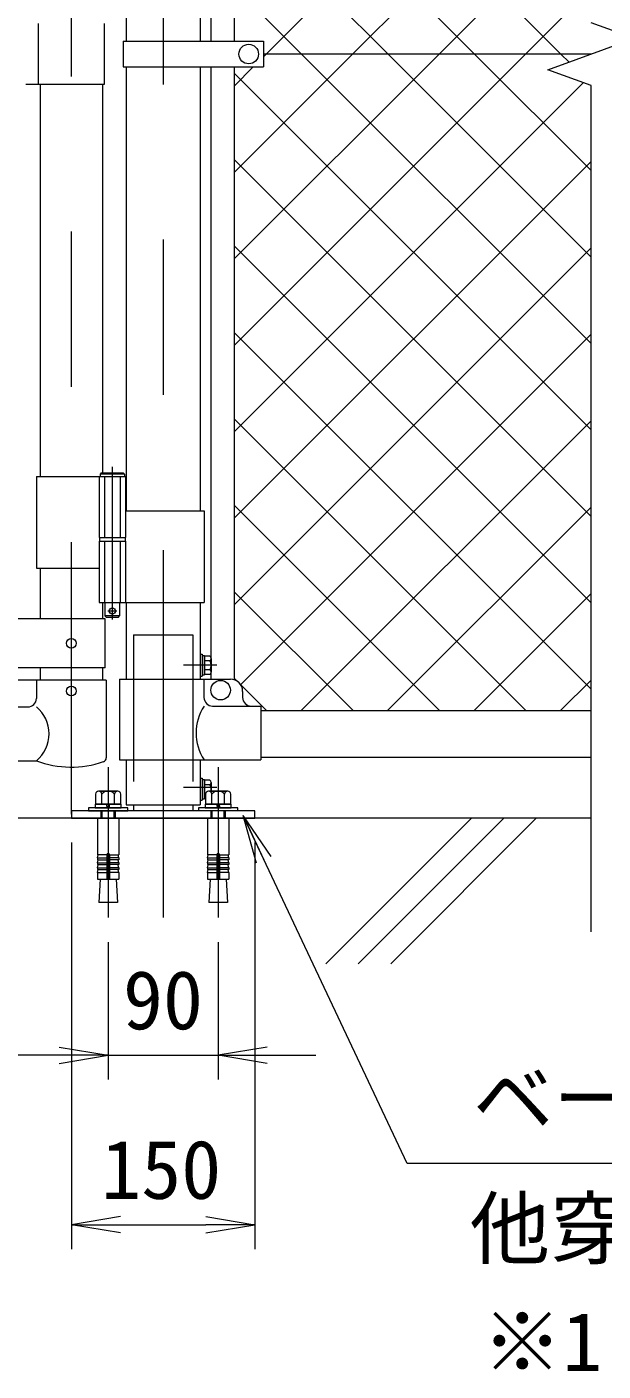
# Model space of a CAD drawing. Units: millimetres, scale not verified. Extents: x -4200 to 4200, y -2970 to 2970.
# Drawn here: x -1695 to -1224, y -491 to 609 of the extents above; entities that cross this region are included whole.
import ezdxf
from ezdxf.enums import TextEntityAlignment as Align

# ---------------------------------------------------------------- set-up
doc = ezdxf.new("R2010")
doc.units = ezdxf.units.MM
doc.header["$LTSCALE"] = 20
doc.linetypes.add('DASHED', pattern=[7.5, 6, -1.5])
doc.linetypes.add('USER1', pattern=[50.8, 31.75, -6.35, 6.35, -6.35])
for name, color, linetype, lineweight in [('0-1_D-BMK', 2, 'USER1', 13), ('0-2_D-STR1', 1, 'Continuous', 18), ('0-3_D-STR3', 3, 'Continuous', 13), ('0-4_D-STR-DIM', 7, 'Continuous', 9), ('0-5_0', 3, 'Continuous', 18), ('0-6_D-STR-TXT', 7, 'Continuous', 9), ('0-7_D-STR2', 7, 'Continuous', 9), ('0-9_D-BGD', 7, 'Continuous', 9)]:
    doc.layers.add(name, color=color, linetype=linetype, lineweight=lineweight)
doc.styles.add('ＭＳ ゴシック', font='')
doc.styles.get('ＭＳ ゴシック').set_extended_font_data('MS Gothic')

# ---------------------------------------------------------------- blocks, each defined once
blk = doc.blocks.new('_Open')
at = {"layer": '0-5_0', "color": 7, "lineweight": 9}
blk.add_line((-20, 3.33), (0, 0), dxfattribs=at)
blk.add_lwpolyline([(-20, -3.33), (0, 0), (-20, 0)], dxfattribs=at)

msp = doc.modelspace()

# ---------------------------------------------------------------- linework, layer by layer
at = {"layer": '0-1_D-BMK'}
for p, q in [((-1658.88, 1203.33), (-1658.88, -35.07)), ((-1583.73, 1196.83), (-1583.73, -119.81)), ((-1625.32, 249.01), (-1625.32, 124.13)), ((-1628.94, 131.09), (-1621.69, 131.09)), ((-1539.75, 86.59), (-1567.2, 86.59)), ((-1628.73, 3.19), (-1628.73, -119.81)), ((-1538.73, 3.19), (-1538.73, -119.81)), ((-1539.75, -13.41), (-1567.2, -13.41))]:
    msp.add_line(p, q, dxfattribs=at)
at = {"layer": '0-2_D-STR1'}
for p, q in [((-1613.98, 904.09), (-1613.98, 597.09)), ((-1553.48, 904.09), (-1553.48, 597.09)), ((-1613.98, 576.09), (-1613.98, 213.09)), ((-1553.48, 576.09), (-1553.48, 213.09)), ((-1684.28, 561.59), (-1684.28, 241.09)), ((-1633.48, 561.59), (-1633.48, 244.09)), ((-1684.28, 166.09), (-1684.28, 124.64)), ((-1633.48, 138.09), (-1633.48, 124.64)), ((-1613.98, 138.09), (-1613.98, 75.29)), ((-1553.48, 138.09), (-1553.48, 75.29)), ((-1684.28, 84.64), (-1684.28, 74.59)), ((-1633.48, 84.64), (-1633.48, 74.59)), ((-1503.73, 49.59), (-1233.73, 49.59)), ((-1503.73, 11.59), (-1233.73, 11.59)), ((-1613.98, 9.29), (-1613.98, -27.41)), ((-1553.48, 9.29), (-1553.48, -27.41)), ((-1613.98, -27.41), (-1553.48, -27.41))]:
    msp.add_line(p, q, dxfattribs=at)
at = {"layer": '0-3_D-STR3'}
for p, q in [((-1525.38, 597.09), (-1525.38, 1099.87)), ((-1544.38, 597.09), (-1544.38, 1099.29)), ((-1685.88, 611.59), (-1685.88, 561.59)), ((-1631.88, 611.59), (-1631.88, 561.59)), ((-1616.53, 597.09), (-1616.53, 576.09)), ((-1616.53, 597.09), (-1501.73, 597.09)), ((-1501.73, 597.09), (-1501.73, 576.09)), ((-1233.73, 586.59), (-1501.73, 586.59)), ((-1616.53, 576.09), (-1501.73, 576.09)), ((-1544.38, 75.29), (-1544.38, 576.09)), ((-1525.38, 74.72), (-1525.38, 576.09)), ((-1631.88, 561.59), (-1695.98, 561.59)), ((-1615.32, 243.09), (-1635.32, 243.09)), ((-1634.32, 244.09), (-1616.32, 244.09)), ((-1615.32, 243.09), (-1616.32, 244.09)), ((-1615.32, 243.09), (-1615.32, 241.09)), ((-1687.43, 241.09), (-1687.43, 166.09)), ((-1687.43, 241.09), (-1614.52, 241.09)), ((-1636.12, 241.09), (-1636.12, 191.09)), ((-1614.52, 241.09), (-1614.52, 191.09)), ((-1614.52, 213.09), (-1550.18, 213.09)), ((-1550.18, 213.09), (-1550.18, 138.09)), ((-1636.12, 191.09), (-1614.52, 191.09)), ((-1636.12, 188.09), (-1614.52, 188.09)), ((-1636.12, 188.09), (-1636.12, 138.09)), ((-1635.82, 191.09), (-1635.82, 188.09)), ((-1635.82, 188.09), (-1614.82, 188.09)), ((-1614.82, 191.09), (-1614.82, 188.09)), ((-1614.52, 188.09), (-1614.52, 138.09)), ((-1687.43, 166.09), (-1636.23, 166.09)), ((-1636.12, 138.09), (-1550.18, 138.09)), ((-1631.32, 138.09), (-1631.32, 127.09)), ((-1630.32, 126.09), (-1631.32, 127.09)), ((-1631.18, 84.64), (-1631.18, 124.64)), ((-1630.32, 126.09), (-1620.32, 126.09)), ((-1620.32, 126.09), (-1619.32, 127.09)), ((-1553.48, 95.59), (-1551.88, 95.59)), ((-1551.88, 95.59), (-1551.88, 77.59)), ((-1545.46, 94.09), (-1549.88, 94.09)), ((-1549.88, 94.09), (-1549.88, 79.09)), ((-1545.46, 90.35), (-1549.88, 90.35)), ((-1544.38, 92.22), (-1544.38, 80.96)), ((-1631.18, 84.64), (-1722.31, 84.64)), ((-1545.46, 82.84), (-1549.88, 82.84)), ((-1545.46, 79.09), (-1549.88, 79.09)), ((-1687.43, 74.59), (-1713.88, 74.59)), ((-1630.33, 74.59), (-1687.43, 74.59)), ((-1687.43, 74.59), (-1687.43, 59.59)), ((-1630.33, 74.59), (-1630.33, 10.9)), ((-1619.43, 75.29), (-1528.73, 75.29)), ((-1619.43, 75.29), (-1619.43, 9.29)), ((-1550.33, 75.29), (-1550.33, 60.29)), ((-1518.73, 65.29), (-1518.73, 60.29)), ((-1738.88, 52.59), (-1694.43, 52.59)), ((-1543.33, 53.29), (-1503.73, 53.29)), ((-1503.73, 53.29), (-1503.73, 9.29)), ((-1738.88, 8.59), (-1687.43, 8.59)), ((-1619.43, 9.29), (-1503.73, 9.29)), ((-1553.48, -5.84), (-1551.88, -5.84)), ((-1551.88, -5.84), (-1551.88, -23.84)), ((-1545.46, -7.34), (-1549.88, -7.34)), ((-1549.88, -7.34), (-1549.88, -22.34)), ((-1544.38, -9.21), (-1544.38, -16.31)), ((-1639.12, -18.81), (-1639.12, -27.11)), ((-1620.93, -16.31), (-1636.52, -16.31)), ((-1634.73, -16.31), (-1622.73, -16.31)), ((-1633.92, -27.11), (-1633.92, -18.81)), ((-1623.53, -27.11), (-1623.53, -18.81)), ((-1618.33, -27.11), (-1618.33, -18.81)), ((-1545.46, -11.09), (-1549.88, -11.09)), ((-1549.1, -18.6), (-1549.88, -18.6)), ((-1549.12, -18.81), (-1549.12, -27.11)), ((-1530.93, -16.31), (-1546.52, -16.31)), ((-1544.73, -16.31), (-1532.73, -16.31)), ((-1543.92, -27.11), (-1543.92, -18.81)), ((-1533.53, -27.11), (-1533.53, -18.81)), ((-1528.33, -27.11), (-1528.33, -18.81)), ((-1644.73, -30.11), (-1644.73, -32.41)), ((-1612.73, -30.11), (-1644.73, -30.11)), ((-1644.73, -32.41), (-1612.73, -32.41)), ((-1617.98, -27.11), (-1639.48, -27.11)), ((-1639.48, -27.11), (-1639.48, -30.11)), ((-1639.48, -30.11), (-1617.98, -30.11)), ((-1639.12, -27.11), (-1618.33, -27.11)), ((-1634.72, -32.41), (-1634.72, -38.41)), ((-1633.64, -38.41), (-1633.64, -32.41)), ((-1630.23, -27.11), (-1629.42, -30.11)), ((-1627.23, -30.11), (-1628.03, -27.11)), ((-1623.8, -38.41), (-1623.8, -32.41)), ((-1622.72, -38.41), (-1622.72, -32.41)), ((-1617.98, -30.11), (-1617.98, -27.11)), ((-1612.73, -32.41), (-1612.73, -30.11)), ((-1608.03, -27.41), (-1608.03, -32.41)), ((-1559.43, -27.41), (-1559.43, -32.41)), ((-1554.73, -30.11), (-1554.73, -32.41)), ((-1522.73, -30.11), (-1554.73, -30.11)), ((-1549.12, -22.34), (-1549.88, -22.34)), ((-1527.98, -27.11), (-1549.48, -27.11)), ((-1549.48, -27.11), (-1549.48, -30.11)), ((-1549.48, -30.11), (-1527.98, -30.11)), ((-1549.12, -27.11), (-1528.33, -27.11)), ((-1544.72, -32.41), (-1544.72, -38.41)), ((-1543.64, -38.41), (-1543.64, -32.41)), ((-1540.23, -27.11), (-1539.42, -30.11)), ((-1537.23, -30.11), (-1538.03, -27.11)), ((-1533.8, -38.41), (-1533.8, -32.41)), ((-1532.72, -38.41), (-1532.72, -32.41)), ((-1527.98, -30.11), (-1527.98, -27.11)), ((-1522.73, -32.41), (-1522.73, -30.11)), ((-1637.38, -38.41), (-1637.38, -68.44)), ((-1637.38, -38.41), (-1620.08, -38.41)), ((-1620.08, -38.41), (-1620.08, -68.44)), ((-1547.38, -38.41), (-1547.38, -68.44)), ((-1530.08, -38.41), (-1530.08, -68.44)), ((-1629.73, -68.44), (-1637.38, -68.44)), ((-1637.38, -70.94), (-1636.94, -68.48)), ((-1637.38, -70.94), (-1629.73, -70.94)), ((-1637.38, -70.94), (-1637.38, -72.44)), ((-1637.38, -72.44), (-1629.73, -72.44)), ((-1637.38, -74.94), (-1636.94, -72.48)), ((-1637.38, -74.94), (-1629.73, -74.94)), ((-1637.38, -74.94), (-1637.38, -76.44)), ((-1637.38, -76.44), (-1629.73, -76.44)), ((-1637.38, -78.94), (-1636.94, -76.48)), ((-1629.73, -68.44), (-1629.73, -88.41)), ((-1627.73, -68.44), (-1620.08, -68.44)), ((-1627.73, -68.44), (-1627.73, -88.41)), ((-1620.08, -70.94), (-1627.73, -70.94)), ((-1620.08, -72.44), (-1627.73, -72.44)), ((-1620.08, -74.94), (-1627.73, -74.94)), ((-1620.08, -76.44), (-1627.73, -76.44)), ((-1620.08, -70.94), (-1620.51, -68.48)), ((-1620.08, -74.94), (-1620.51, -72.48)), ((-1620.08, -78.94), (-1620.51, -76.48)), ((-1620.08, -70.94), (-1620.08, -72.44)), ((-1620.08, -74.94), (-1620.08, -76.44)), ((-1539.73, -68.44), (-1547.38, -68.44)), ((-1547.38, -70.94), (-1546.94, -68.48)), ((-1547.38, -70.94), (-1539.73, -70.94)), ((-1547.38, -70.94), (-1547.38, -72.44)), ((-1547.38, -72.44), (-1539.73, -72.44)), ((-1547.38, -74.94), (-1546.94, -72.48)), ((-1547.38, -74.94), (-1539.73, -74.94)), ((-1547.38, -74.94), (-1547.38, -76.44)), ((-1547.38, -76.44), (-1539.73, -76.44)), ((-1547.38, -78.94), (-1546.94, -76.48)), ((-1539.73, -68.44), (-1539.73, -88.41)), ((-1537.73, -68.44), (-1530.08, -68.44)), ((-1537.73, -68.44), (-1537.73, -88.41)), ((-1530.08, -70.94), (-1537.73, -70.94)), ((-1530.08, -72.44), (-1537.73, -72.44)), ((-1530.08, -74.94), (-1537.73, -74.94)), ((-1530.08, -76.44), (-1537.73, -76.44)), ((-1530.08, -70.94), (-1530.51, -68.48)), ((-1530.08, -74.94), (-1530.51, -72.48)), ((-1530.08, -78.94), (-1530.51, -76.48)), ((-1530.08, -70.94), (-1530.08, -72.44)), ((-1530.08, -74.94), (-1530.08, -76.44)), ((-1637.38, -78.94), (-1629.73, -78.94)), ((-1637.38, -78.94), (-1637.38, -80.44)), ((-1637.38, -82.91), (-1636.94, -80.44)), ((-1637.38, -80.44), (-1629.73, -80.44)), ((-1637.38, -82.91), (-1629.73, -82.91)), ((-1637.38, -82.91), (-1637.38, -88.41)), ((-1620.08, -78.94), (-1627.73, -78.94)), ((-1620.08, -80.44), (-1627.73, -80.44)), ((-1620.08, -82.91), (-1627.73, -82.91)), ((-1620.08, -82.91), (-1620.51, -80.44)), ((-1620.08, -78.94), (-1620.08, -80.44)), ((-1620.08, -82.91), (-1620.08, -88.41)), ((-1547.38, -78.94), (-1539.73, -78.94)), ((-1547.38, -78.94), (-1547.38, -80.44)), ((-1547.38, -82.91), (-1546.94, -80.44)), ((-1547.38, -80.44), (-1539.73, -80.44)), ((-1547.38, -82.91), (-1539.73, -82.91)), ((-1547.38, -82.91), (-1547.38, -88.41)), ((-1530.08, -78.94), (-1537.73, -78.94)), ((-1530.08, -80.44), (-1537.73, -80.44)), ((-1530.08, -82.91), (-1537.73, -82.91)), ((-1530.08, -82.91), (-1530.51, -80.44)), ((-1530.08, -78.94), (-1530.08, -80.44)), ((-1530.08, -82.91), (-1530.08, -88.41)), ((-1637.38, -88.41), (-1620.08, -88.41)), ((-1635.22, -88.41), (-1636.3, -107.51)), ((-1622.23, -88.41), (-1621.15, -107.51)), ((-1547.38, -88.41), (-1530.08, -88.41)), ((-1545.22, -88.41), (-1546.3, -107.51)), ((-1532.23, -88.41), (-1531.15, -107.51)), ((-1621.15, -107.51), (-1636.3, -107.51)), ((-1531.15, -107.51), (-1546.3, -107.51))]:
    msp.add_line(p, q, dxfattribs=at)
at = {"layer": '0-3_D-STR3', "linetype": 'DASHED'}
for p, q in [((-1631.62, 241.09), (-1631.62, 191.09)), ((-1619.02, 241.09), (-1619.02, 191.09)), ((-1631.62, 188.09), (-1631.62, 138.09)), ((-1619.02, 188.09), (-1619.02, 138.09)), ((-1608.03, 111.59), (-1608.03, -27.41)), ((-1608.03, 111.59), (-1559.43, 111.59)), ((-1559.43, 111.59), (-1559.43, -27.41))]:
    msp.add_line(p, q, dxfattribs=at)
at = {"layer": '0-3_D-STR3'}
for points in [[(-1634.32, 244.09), (-1635.32, 243.09), (-1635.32, 241.09)], [(-1619.32, 138.09), (-1619.32, 127.09), (-1631.32, 127.09)], [(-1631.18, 124.64), (-1738.88, 124.64), (-1788.88, 74.64)], [(-1553.48, 95.59), (-1553.48, 77.59), (-1551.88, 77.59)], [(-1553.48, -5.84), (-1553.48, -23.84), (-1551.88, -23.84)]]:
    msp.add_lwpolyline(points, dxfattribs=at)
for points in [[(-1549.88, 94.29), (-1551.88, 94.29), (-1551.88, 78.89), (-1549.88, 78.89)], [(-1549.88, -7.14), (-1551.88, -7.14), (-1551.88, -22.54), (-1549.88, -22.54)], [(-1658.73, -38.41), (-1508.73, -38.41), (-1508.73, -32.41), (-1658.73, -32.41)]]:
    msp.add_lwpolyline(points, close=True, dxfattribs=at)
for centre, radius in [((-1513.73, 586.59), 8), ((-1625.32, 131.09), 2.5), ((-1658.88, 104.64), 4), ((-1658.88, 65.59), 4), ((-1536.73, 66.29), 8)]:
    msp.add_circle(centre, radius, dxfattribs=at)
for centre, radius, start, end in [((-1546.54, 92.22), 2.16, 300, 60), ((-1551.45, 86.59), 7.08, 327.93138, 32.06862), ((-1546.54, 80.96), 2.16, 300, 60), ((-1528.73, 65.29), 10, 0, 90), ((-1694.43, 59.59), 7, 270, 0), ((-1543.33, 60.29), 7, 180, 270), ((-1511.73, 60.29), 7, 180, 270), ((-1705.62, 30.59), 28.55, 309.59418, 50.40582), ((-1516.11, 31.29), 40.68, 147.25964, 212.74036), ((-1658.88, 83.33), 80, 249.0916, 289.22051), ((-1633.63, 10.9), 3.3, 289.22051, 0), ((-1546.54, -9.21), 2.16, 300, 60), ((-1636.52, -18.91), 2.6, 2.20423, 177.79577), ((-1628.73, -22.96), 6.65, 38.61324, 141.38676), ((-1620.93, -18.91), 2.6, 2.20423, 177.79577), ((-1620.93, -18.91), 2.6, 2.20423, 177.79577), ((-1546.52, -18.91), 2.6, 2.20423, 177.79577), ((-1551.45, -14.84), 7.08, 348.07662, 32.06862), ((-1538.73, -22.96), 6.65, 38.61324, 141.38676), ((-1530.93, -18.91), 2.6, 2.20423, 177.79577), ((-1628.73, -68.44), 1, 0, 180), ((-1538.73, -68.44), 1, 0, 180)]:
    msp.add_arc(centre, radius, start, end, dxfattribs=at)
at = {"layer": '0-4_D-STR-DIM'}
for p, q in [((-1198.49, 599.42), (-1233.73, 612.25)), ((-1268.96, 573.77), (-1198.49, 599.42)), ((-1233.73, 560.94), (-1268.96, 573.77)), ((-1233.73, -131.41), (-1233.73, 560.94)), ((-1658.73, -58.41), (-1658.73, -391.02)), ((-1508.73, -58.41), (-1508.73, -391.02)), ((-1628.73, -139.81), (-1628.73, -252.32)), ((-1538.73, -139.81), (-1538.73, -252.32)), ((-1668.73, -232.32), (-1708.73, -232.32)), ((-1628.73, -232.32), (-1538.73, -232.32)), ((-1498.73, -232.32), (-1458.73, -232.32)), ((-1618.73, -371.02), (-1548.73, -371.02))]:
    msp.add_line(p, q, dxfattribs=at)
at = {"layer": '0-6_D-STR-TXT'}
msp.add_lwpolyline([(-537.65, -320.89), (-1384.26, -320.89), (-1517.57, -38.13)], dxfattribs=at)
at = {"layer": '0-7_D-STR2'}
for p, q in [((-1329.04, 586.59), (-1525.38, 782.93)), ((-1428.79, 586.59), (-1233.73, 781.66)), ((-1399.75, 586.59), (-1525.38, 712.22)), ((-1358.08, 586.59), (-1233.73, 710.95)), ((-1470.46, 586.59), (-1525.38, 641.51)), ((-1287.37, 586.59), (-1233.73, 640.24)), ((-1525.38, 490.01), (-1428.79, 586.59)), ((-1525.38, 419.3), (-1358.08, 586.59)), ((-1525.38, 348.59), (-1287.37, 586.59)), ((-1233.73, 349.86), (-1470.46, 586.59)), ((-1233.73, 420.57), (-1399.75, 586.59)), ((-1233.73, 491.28), (-1329.04, 586.59)), ((-1525.38, 560.72), (-1510, 576.09)), ((-1233.73, 279.15), (-1525.38, 570.8)), ((-1525.38, 277.88), (-1240.02, 563.23)), ((-1233.73, 208.44), (-1525.38, 500.09)), ((-1525.38, 207.17), (-1233.73, 498.82)), ((-1233.73, 137.73), (-1525.38, 429.38)), ((-1525.38, 136.46), (-1233.73, 428.11)), ((-1233.73, 67.02), (-1525.38, 358.67)), ((-1520.38, 70.74), (-1233.73, 357.39)), ((-1287.01, 49.59), (-1525.38, 287.96)), ((-1470.82, 49.59), (-1233.73, 286.68)), ((-1357.72, 49.59), (-1525.38, 217.25)), ((-1400.1, 49.59), (-1233.73, 215.97)), ((-1428.43, 49.59), (-1525.38, 146.54)), ((-1329.39, 49.59), (-1233.73, 145.26)), ((-1522.98, 73.43), (-1525.38, 75.83)), ((-1499.14, 49.59), (-1520.59, 71.04)), ((-1258.68, 49.59), (-1233.73, 74.55))]:
    msp.add_line(p, q, dxfattribs=at)
for points in [[(-1251.76, 580.03), (-1258.33, 586.59), (-1525.38, 853.64)], [(-1501.73, 584.37), (-1499.5, 586.59), (-1233.73, 852.37)]]:
    msp.add_lwpolyline(points, dxfattribs=at)
at = {"layer": '0-9_D-BGD'}
for p, q in [((-1233.73, -38.41), (-2968.73, -38.41)), ((-1450.66, -157.47), (-1331.6, -38.41)), ((-1424.14, -157.47), (-1305.08, -38.41)), ((-1397.63, -157.47), (-1278.56, -38.41))]:
    msp.add_line(p, q, dxfattribs=at)

# ---------------------------------------------------------------- block references
at = {"layer": '0-4_D-STR-DIM', "xscale": 2, "yscale": 2}
for p in [(-1628.73, -232.32), (-1508.73, -371.02)]:
    msp.add_blockref('_Open', p, dxfattribs=at)
at = {"layer": '0-4_D-STR-DIM', "xscale": 2, "yscale": 2, "rotation": 180}
for p in [(-1538.73, -232.32), (-1658.73, -371.02)]:
    msp.add_blockref('_Open', p, dxfattribs=at)
at = {"layer": '0-6_D-STR-TXT', "xscale": 2, "yscale": 2, "rotation": 115.24209}
msp.add_blockref('_Open', (-1518.42, -36.32), dxfattribs=at)

# ---------------------------------------------------------------- texts
at = {"layer": '0-4_D-STR-DIM', "style": 'ＭＳ ゴシック'}
for s, p in [('90', (-1616.6, -225.57)), ('150', (-1634.38, -364.27))]:
    msp.add_text(s, height=48.09, dxfattribs=at).set_placement(p, align=Align.BOTTOM_LEFT)
at = {"layer": '0-6_D-STR-TXT', "style": 'ＭＳ ゴシック'}
for s, p in [('ベースプレート 150x150x6 ', (-1330.29, -306.27)), ('他穿孔めねじアンカーM12', (-1332.91, -412.51)), ('※1', (-1322.82, -505.17))]:
    msp.add_text(s, height=48.09, dxfattribs=at).set_placement(p, align=Align.BOTTOM_LEFT)

doc.saveas('drawing.dxf')
